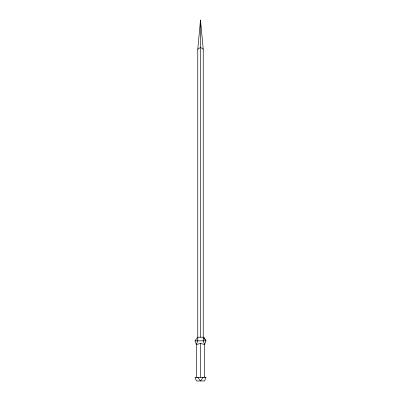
<?xml version="1.0" encoding="UTF-8"?>
<svg xmlns="http://www.w3.org/2000/svg" width="401" height="401" viewBox="0 0 401 401"><rect width="100%" height="100%" fill="white"/><g stroke="black" fill="none" stroke-linecap="round" stroke-linejoin="round"><path stroke-width="0.6" d="M196.4 377.306L196.4 344.494L197.768 340.85L197.768 49.213L200.5 20.05L203.232 49.213L203.232 340.85L204.6 344.494L204.6 377.306M195.031 340.85L197.768 337.206L203.232 337.206L205.969 340.85L204.6 344.494L200.5 343.472L196.4 344.494L195.031 340.85L205.969 340.85L203.919 337.206L203.919 338.419M203.232 377.306L200.5 380.95L197.768 377.306M197.768 49.213L200.5 47.393L203.232 49.213M200.515 22.536L200.5 20.05L200.5 337.151M200.5 343.472L200.5 377.306M205.969 377.306L204.6 380.95L196.4 380.95L195.031 377.306L205.969 377.306"/></g></svg>
